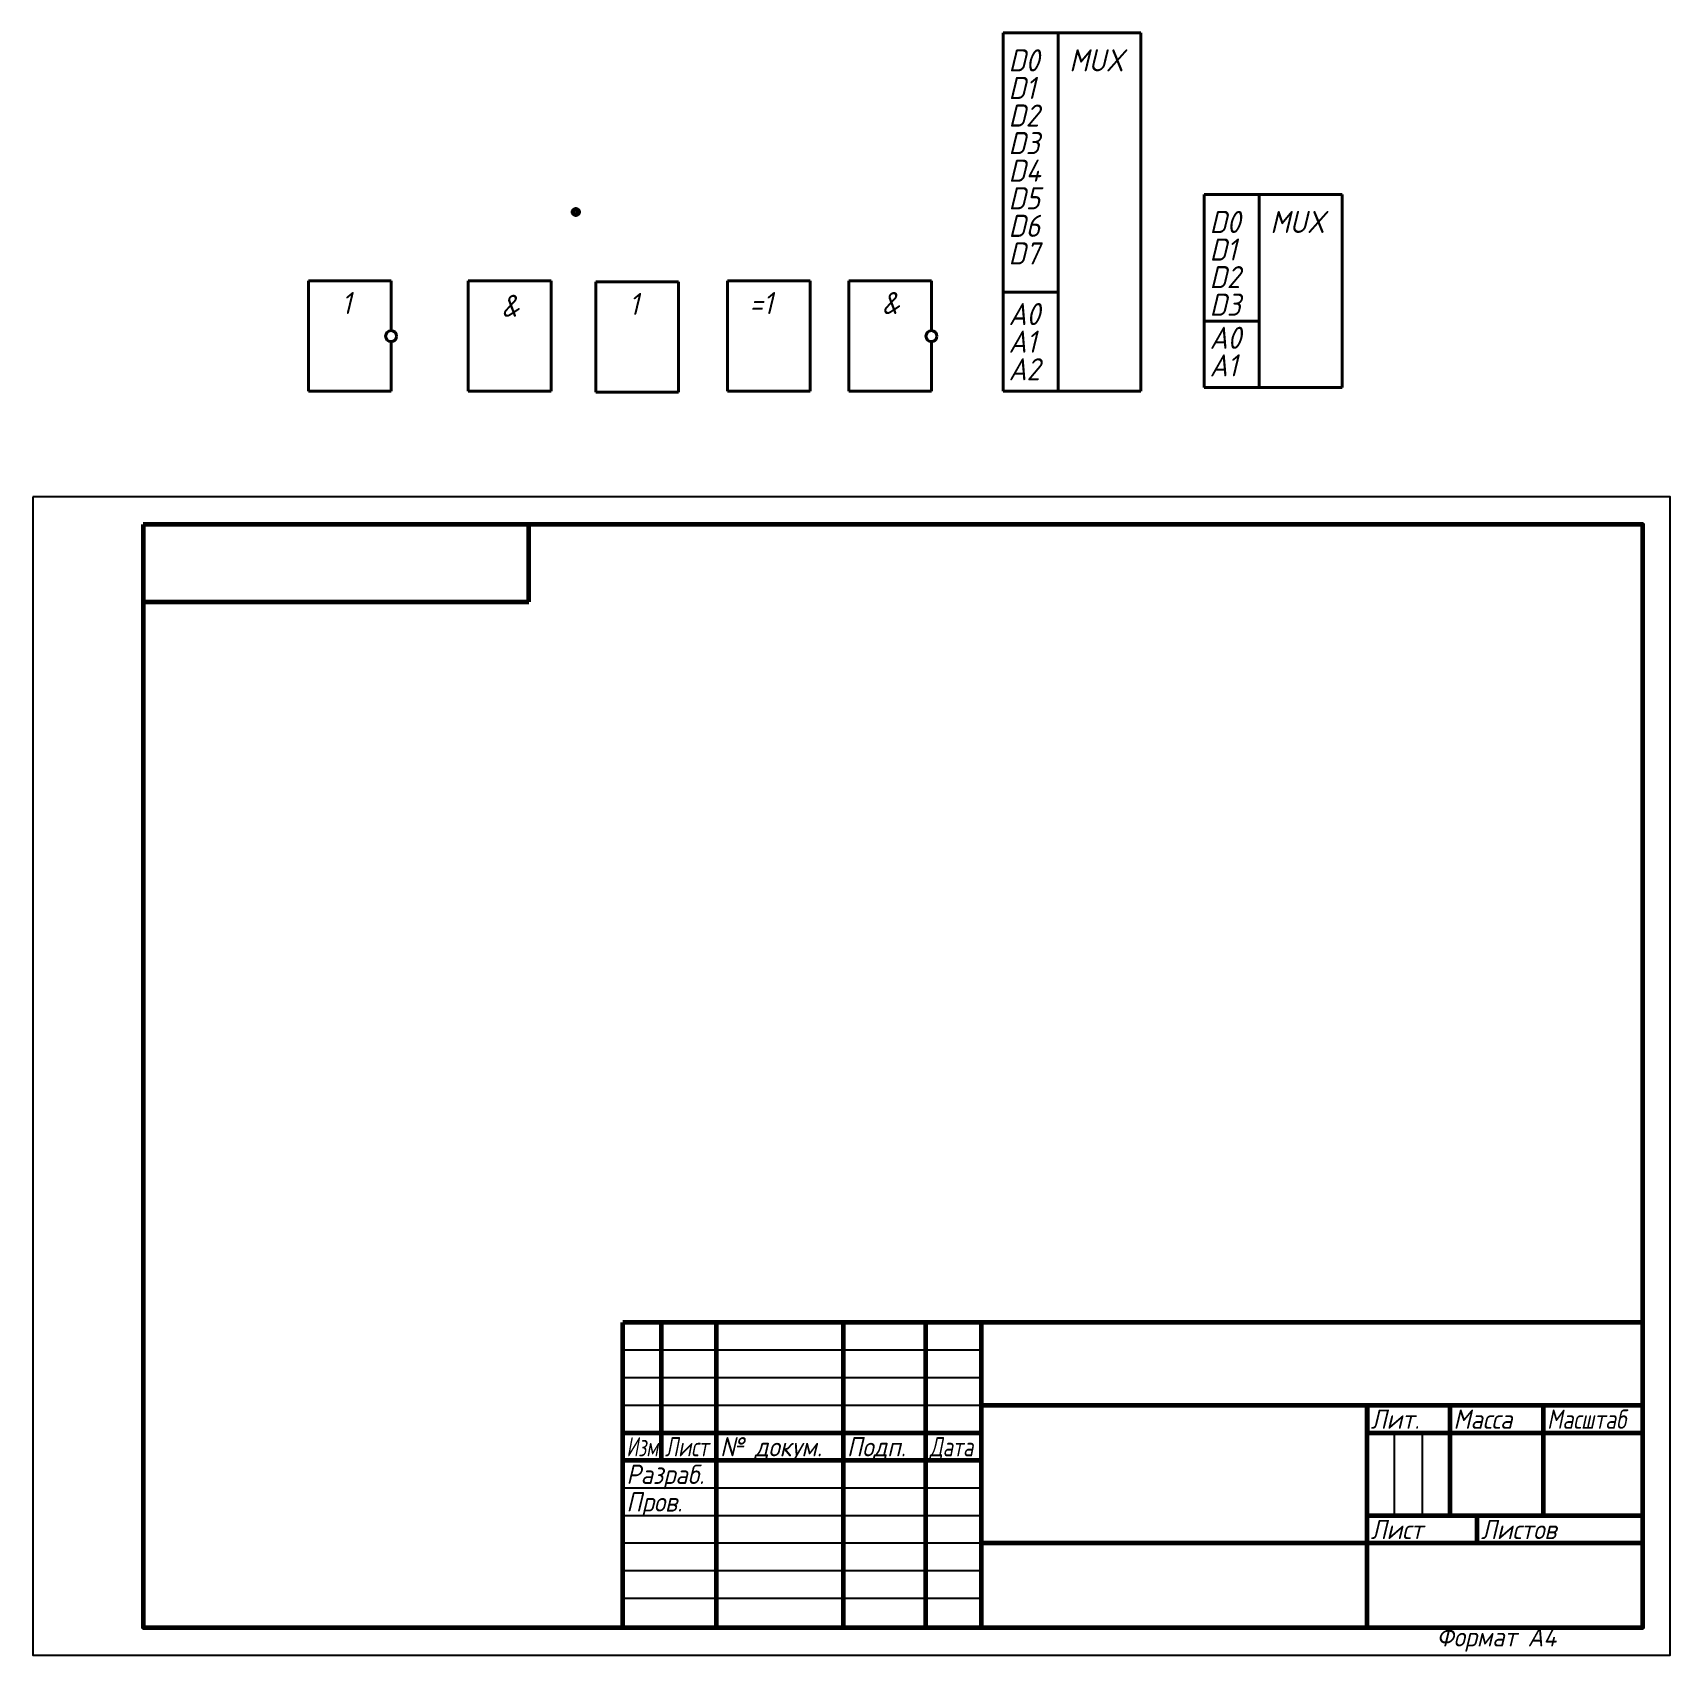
# Model space of a CAD drawing. Header units: millimetres. Extents: x 0 to 297, y 0 to 294.
import ezdxf

# ---------------------------------------------------------------- set-up
doc = ezdxf.new("R2010")
doc.units = ezdxf.units.MM
doc.header["$LTSCALE"] = 0.5
doc.layers.get('0').update_dxf_attribs({"lineweight": 60})
doc.layers.get('Defpoints').update_dxf_attribs({"color": 5})
doc.layers.add('4-текст', color=7, linetype='Continuous', true_color=0x00ad00)
doc.layers.add('фигуры', color=7, linetype='Continuous', lineweight=40)
doc.styles.get("Standard").update_dxf_attribs({"font": 'isocpeui.ttf', "width": 0.9})

msp = doc.modelspace()

# ---------------------------------------------------------------- linework, layer by layer
for p, q in [((90, 191), (90, 205)), ((20, 191), (90, 191)), ((242, 45.35), (242, 40.35))]:
    msp.add_line(p, q)
at = {"lineweight": 60}
for p, q in [((292, 60.35), (107, 60.35)), ((107, 5.35), (107, 60.35)), ((114, 60.35), (114, 35.35)), ((124, 5.35), (124, 60.35)), ((147, 60.35), (147, 5.35)), ((162, 5.35), (162, 60.35)), ((172, 60.35), (172, 5.35)), ((172, 45.35), (292, 45.35)), ((242, 5.35), (242, 45.35)), ((257, 45.35), (257, 25.35)), ((274, 25.35), (274, 45.35)), ((107, 40.35), (172, 40.35)), ((242, 40.35), (292, 40.35)), ((107, 35.35), (172, 35.35)), ((242, 25.35), (292, 25.35)), ((262, 20.35), (262, 25.35)), ((172, 20.35), (292, 20.35))]:
    msp.add_line(p, q, dxfattribs=at)
at = {"lineweight": -3}
for p, q in [((107, 55.35), (172, 55.35)), ((107, 50.35), (172, 50.35)), ((107, 45.35), (172, 45.35)), ((247, 25.35), (247, 40.35)), ((252, 40.35), (252, 25.35)), ((107, 30.35), (172, 30.35)), ((107, 25.35), (172, 25.35)), ((107, 20.35), (172, 20.35)), ((107, 15.35), (172, 15.35)), ((107, 10.35), (172, 10.35))]:
    msp.add_line(p, q, dxfattribs=at)
at = {"color": 7, "linetype": 'Continuous', "lineweight": 60}
msp.add_lwpolyline([(20, 205), (20, 5), (292, 5), (292, 205)], close=True, dxfattribs=at)
msp.add_circle((98.5, 261.65), 0.5)
at = {"layer": 'Defpoints'}
msp.add_lwpolyline([(0, 210), (0, 0), (297, 0), (297, 210)], close=True, dxfattribs=at)
at = {"layer": 'фигуры'}
for p, q in [((176, 229.15), (176, 294.15)), ((176, 294.15), (186, 294.15)), ((186, 294.15), (201, 294.15)), ((186, 294.15), (186, 229.15)), ((201, 294.15), (201, 229.15)), ((212.47, 229.85), (212.47, 264.85)), ((212.47, 264.85), (222.47, 264.85)), ((222.47, 264.85), (237.47, 264.85)), ((222.47, 264.85), (222.47, 229.85)), ((237.47, 264.85), (237.47, 229.85)), ((176, 247.15), (186, 247.15)), ((212.47, 241.85), (222.47, 241.85)), ((176, 229.15), (186, 229.15)), ((201, 229.15), (186, 229.15)), ((212.47, 229.85), (222.47, 229.85)), ((237.47, 229.85), (222.47, 229.85))]:
    msp.add_line(p, q, dxfattribs=at)
at = {"layer": 'фигуры', "lineweight": 40}
for p, q in [((50, 249.15), (65, 249.15)), ((50, 229.15), (50, 249.15)), ((65, 249.15), (65, 240.15)), ((79, 229.15), (79, 249.15)), ((94, 249.15), (79, 249.15)), ((94, 249.15), (94, 229.15)), ((117.15, 249), (102.15, 249)), ((102.15, 229), (102.15, 249)), ((117.15, 249), (117.15, 229)), ((126, 229.15), (126, 249.15)), ((141, 249.15), (126, 249.15)), ((141, 249.15), (141, 229.15)), ((148, 249.15), (163, 249.15)), ((148, 229.15), (148, 249.15)), ((163, 249.15), (163, 240.15)), ((65, 238.15), (65, 229.15)), ((163, 238.15), (163, 229.15)), ((65, 229.15), (50, 229.15)), ((94, 229.15), (79, 229.15)), ((117.15, 229), (102.15, 229)), ((141, 229.15), (126, 229.15)), ((163, 229.15), (148, 229.15))]:
    msp.add_line(p, q, dxfattribs=at)
for centre in [(65, 239.15), (163, 239.15)]:
    msp.add_circle(centre, 1, dxfattribs=at)

# ---------------------------------------------------------------- texts
at = {"lineweight": -3, "width": 0.9}
msp.add_text('Формат А4', height=3.5, dxfattribs=at).set_placement((254.6, 1.59))
at = {"layer": '4-текст', "lineweight": -3}
for s, width, p in [('Масса', 0.9, (257.67, 41.05)), ('Масштаб', 0.8, (274.67, 41.05)), ('Лит.', 0.9, (242.67, 41.05)), ('Изм.', 0.7, (107.67, 36.05)), ('Лист', 0.75, (114.67, 36.05)), ('№ докум.', 0.9, (124.67, 36.05)), ('Подп.', 0.9, (147.67, 36.05)), ('Дата', 0.75, (162.67, 36.05)), ('Разраб.', 0.9, (107.67, 31.05)), ('Пров.', 0.9, (107.67, 26.05)), ('Лист', 0.9, (242.67, 21.05)), ('Листов', 0.9, (262.67, 21.05))]:
    msp.add_text(s, height=3.5, dxfattribs=dict(at, width=width)).set_placement(p)
at = {"layer": 'фигуры', "width": 0.9}
for s, p in [('D0', (177, 287.15)), ('MUX', (188, 287.15)), ('D1', (177, 282.15)), ('D2', (177, 277.15)), ('D3', (177, 272.15)), ('D4', (177, 267.15)), ('D5', (177, 262.15)), ('D0', (213.47, 257.85)), ('MUX', (224.47, 257.85)), ('D6', (177, 257.15)), ('D7', (177, 252.15)), ('D1', (213.47, 252.85)), ('D2', (213.47, 247.85)), ('1', (56, 243.15)), ('&', (85, 242.65)), ('1', (108.15, 243)), ('=1', (130, 243.15)), ('&', (154, 243.15)), ('D3', (213.47, 242.85)), ('A0', (177, 241.15)), ('A0', (213.47, 236.85)), ('A1', (177, 236.15)), ('A2', (177, 231.15)), ('A1', (213.47, 231.85))]:
    msp.add_text(s, height=4, dxfattribs=at).set_placement(p)

doc.saveas('drawing.dxf')
